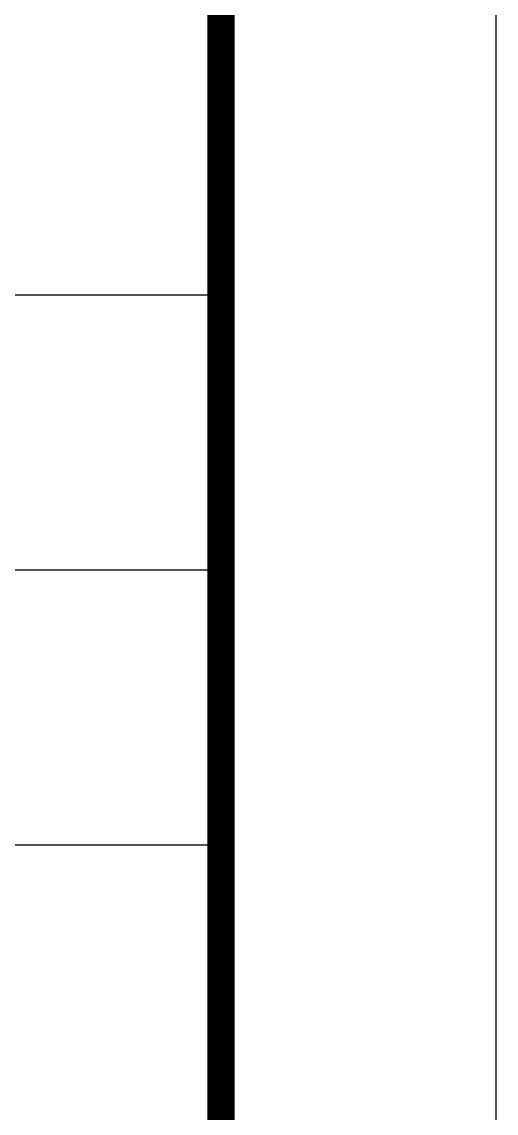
# Model space of a CAD drawing. Extents: x -1041549 to 749950, y -354245 to 17554.
# Drawn here: x 347565 to 347996, y -209354 to -208362 of the extents above; entities that cross this region are included whole.
import ezdxf

# ---------------------------------------------------------------- set-up
doc = ezdxf.new("R2010")
doc.units = 0
doc.header["$LTSCALE"] = 1000
doc.header["$MEASUREMENT"] = 0
doc.layers.add('14', color=1, linetype='Continuous')
doc.layers.add('PUB_TITLE', color=4, linetype='Continuous')

# ---------------------------------------------------------------- blocks, each defined once
blk = doc.blocks.new('A$Ce58e362c')
at = {"layer": '14'}
for p, q in [((15730, 15055.6), (29680.1, 15055.6)), ((15730, 13555.6), (29680.1, 13555.6)), ((15730, 12055.6), (29680.1, 12055.6))]:
    blk.add_line(p, q, dxfattribs=at)

msp = doc.modelspace()

# ---------------------------------------------------------------- linework, layer by layer
at = {"layer": 'PUB_TITLE'}
msp.add_lwpolyline([(326971.1, -211189.78), (347996.1, -211189.78), (347996.1, -196339.78), (326971.1, -196339.78)], close=True, dxfattribs=at)
msp.add_lwpolyline([(326971.1, -211189.78), (347996.1, -211189.78), (347996.1, -196339.78), (326971.1, -196339.78)], close=True, dxfattribs=at)
at = {"layer": 'PUB_TITLE', "const_width": 25}
msp.add_lwpolyline([(327596.1, -210939.78), (347746.1, -210939.78), (347746.1, -196589.78), (327596.1, -196589.78)], close=True, dxfattribs=at)
msp.add_lwpolyline([(327596.1, -210939.78), (347746.1, -210939.78), (347746.1, -196589.78), (327596.1, -196589.78)], close=True, dxfattribs=at)

# ---------------------------------------------------------------- block references
at = {"xscale": 0.1666666666666666, "yscale": 0.1666666666666666, "zscale": 0.1666666666666666}
msp.add_blockref('A$Ce58e362c', (342799.43, -211119.04), dxfattribs=at)

doc.saveas('drawing.dxf')
